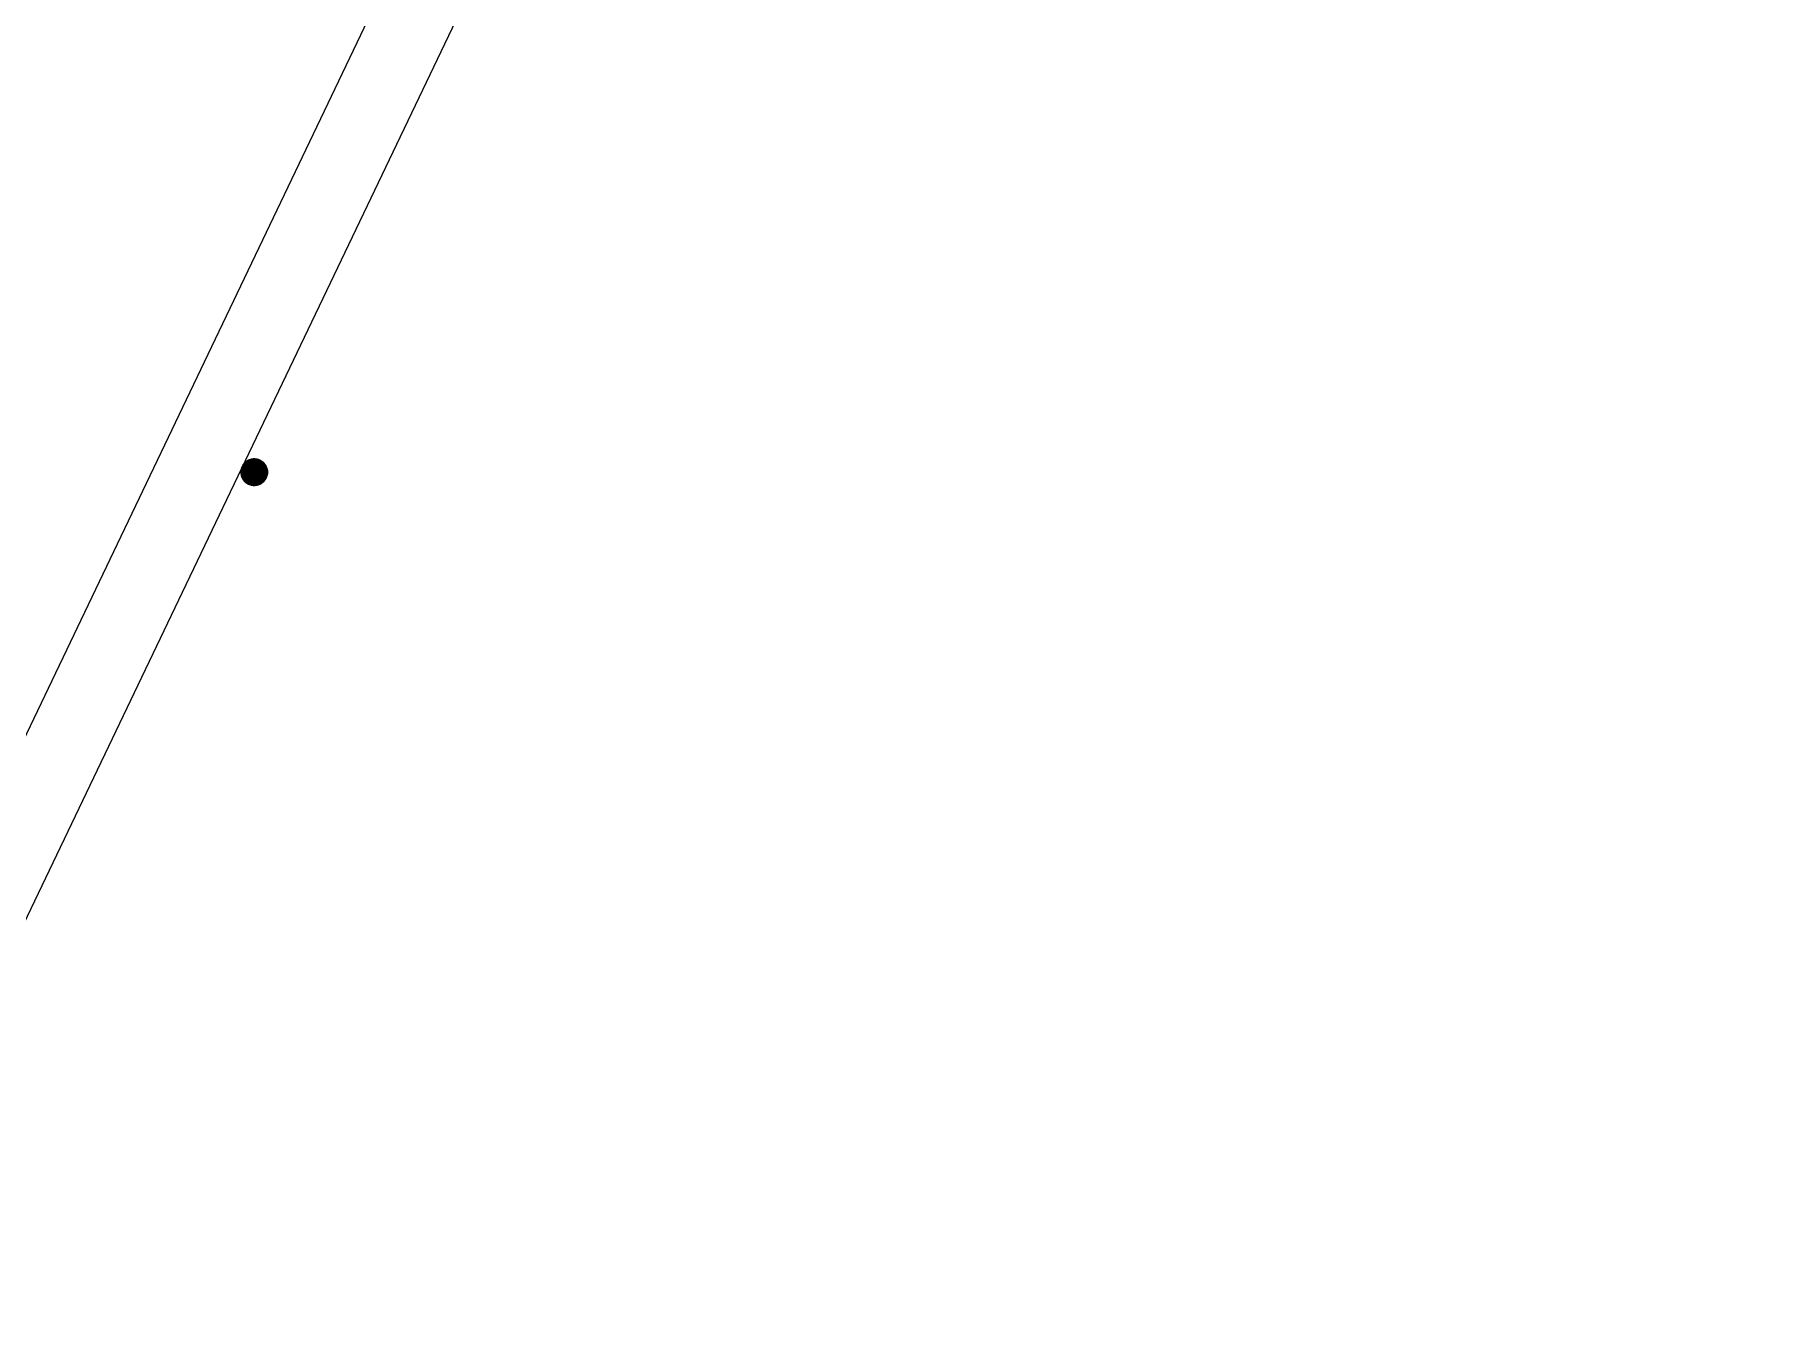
# Model space of a CAD drawing. Extents: x -1989 to 1557, y -2316 to 1157.
# Drawn here: x 903.5 to 1230.1, y -293.6 to -51.9 of the extents above; entities that cross this region are included whole.
import ezdxf

# ---------------------------------------------------------------- set-up
doc = ezdxf.new("R2010")
doc.units = 0
doc.layers.get('0').update_dxf_attribs({"color": 13, "linetype": 'CONTINUOUS'})
doc.layers.add('COLUMN', color=5, linetype='CONTINUOUS')
doc.layers.add('SITE', color=250, linetype='CONTINUOUS')

# ---------------------------------------------------------------- blocks, each defined once
blk = doc.blocks.new('GROUP_1')
at = {"color": 7}
for p, q in [((1083.31, 2181.81), (1083.5, 2182.77)), ((1083.31, 2181.81, 190), (1083.5, 2182.77)), ((1083.31, 2181.81, 190), (1083.5, 2182.77, 190)), ((1083.33, 2182.19), (1083.31, 2182)), ((1083.31, 2182), (1083.31, 2181.81)), ((1083.31, 2181.81), (1083.31, 2181.63)), ((1083.5, 2180.86), (1083.31, 2181.81)), ((1083.5, 2180.86, 190), (1083.31, 2181.81)), ((1083.31, 2181.81), (1083.31, 2181.81, 190)), ((1083.5, 2180.86, 190), (1083.31, 2181.81, 190)), ((1083.31, 2181.63), (1083.33, 2181.44)), ((1083.37, 2182.37), (1083.33, 2182.19)), ((1083.42, 2182.55), (1083.37, 2182.37)), ((1083.48, 2182.73), (1083.42, 2182.55)), ((1083.55, 2182.9), (1083.48, 2182.73)), ((1083.5, 2182.77), (1083.73, 2183.2)), ((1083.5, 2182.77, 190), (1083.73, 2183.2)), ((1083.5, 2182.77, 190), (1083.73, 2183.2, 190)), ((1083.5, 2182.77), (1083.5, 2182.77, 190)), ((1083.64, 2183.06), (1083.55, 2182.9)), ((1083.74, 2183.22), (1083.64, 2183.06)), ((1083.73, 2183.2), (1084.04, 2183.58)), ((1083.73, 2183.2, 190), (1084.04, 2183.58)), ((1083.73, 2183.2, 190), (1084.04, 2183.58, 190)), ((1083.73, 2183.2), (1083.73, 2183.2, 190)), ((1083.85, 2183.37), (1083.74, 2183.22)), ((1083.97, 2183.51), (1083.85, 2183.37)), ((1084.11, 2183.65), (1083.97, 2183.51)), ((1084.04, 2183.58), (1084.42, 2183.89)), ((1084.04, 2183.58, 190), (1084.42, 2183.89)), ((1084.04, 2183.58, 190), (1084.42, 2183.89, 190)), ((1084.04, 2183.58), (1084.04, 2183.58, 190)), ((1084.25, 2183.77), (1084.11, 2183.65)), ((1084.4, 2183.88), (1084.25, 2183.77)), ((1084.56, 2183.98), (1084.4, 2183.88)), ((1084.42, 2183.89), (1084.85, 2184.12)), ((1084.42, 2183.89, 190), (1084.85, 2184.12)), ((1084.42, 2183.89, 190), (1084.85, 2184.12, 190)), ((1084.42, 2183.89), (1084.42, 2183.89, 190)), ((1084.72, 2184.07), (1084.56, 2183.98)), ((1084.89, 2184.14), (1084.72, 2184.07)), ((1084.85, 2184.12), (1085.81, 2184.31)), ((1084.85, 2184.12, 190), (1085.81, 2184.31)), ((1084.85, 2184.12, 190), (1085.81, 2184.31, 190)), ((1084.85, 2184.12), (1084.85, 2184.12, 190)), ((1085.07, 2184.2), (1084.89, 2184.14)), ((1085.25, 2184.25), (1085.07, 2184.2)), ((1085.43, 2184.29), (1085.25, 2184.25)), ((1085.62, 2184.31), (1085.43, 2184.29)), ((1085.81, 2184.31), (1085.62, 2184.31)), ((1085.99, 2184.31), (1085.81, 2184.31)), ((1085.81, 2184.31), (1086.76, 2184.12)), ((1085.81, 2184.31), (1085.81, 2184.31, 190)), ((1085.81, 2184.31, 190), (1086.76, 2184.12)), ((1085.81, 2184.31, 190), (1086.76, 2184.12, 190)), ((1086.18, 2184.29), (1085.99, 2184.31)), ((1086.36, 2184.25), (1086.18, 2184.29)), ((1086.54, 2184.2), (1086.36, 2184.25)), ((1086.72, 2184.14), (1086.54, 2184.2)), ((1086.89, 2184.07), (1086.72, 2184.14)), ((1086.76, 2184.12), (1087.19, 2183.89)), ((1086.76, 2184.12), (1086.76, 2184.12, 190)), ((1086.76, 2184.12, 190), (1087.19, 2183.89)), ((1086.76, 2184.12, 190), (1087.19, 2183.89, 190)), ((1087.06, 2183.98), (1086.89, 2184.07)), ((1087.21, 2183.88), (1087.06, 2183.98)), ((1087.19, 2183.89), (1087.57, 2183.58)), ((1087.19, 2183.89), (1087.19, 2183.89, 190)), ((1087.19, 2183.89, 190), (1087.57, 2183.58)), ((1087.19, 2183.89, 190), (1087.57, 2183.58, 190)), ((1087.36, 2183.77), (1087.21, 2183.88)), ((1087.51, 2183.65), (1087.36, 2183.77)), ((1087.64, 2183.51), (1087.51, 2183.65)), ((1087.57, 2183.58), (1087.88, 2183.2)), ((1087.57, 2183.58), (1087.57, 2183.58, 190)), ((1087.57, 2183.58, 190), (1087.88, 2183.2)), ((1087.57, 2183.58, 190), (1087.88, 2183.2, 190)), ((1087.76, 2183.37), (1087.64, 2183.51)), ((1087.87, 2183.22), (1087.76, 2183.37)), ((1087.97, 2183.06), (1087.87, 2183.22)), ((1087.88, 2183.2), (1088.12, 2182.77)), ((1087.88, 2183.2), (1087.88, 2183.2, 190)), ((1087.88, 2183.2, 190), (1088.12, 2182.77)), ((1087.88, 2183.2, 190), (1088.12, 2182.77, 190)), ((1088.06, 2182.9), (1087.97, 2183.06)), ((1088.13, 2182.73), (1088.06, 2182.9)), ((1088.12, 2182.77), (1088.31, 2181.81)), ((1088.12, 2182.77), (1088.12, 2182.77, 190)), ((1088.12, 2182.77, 190), (1088.31, 2181.81)), ((1088.12, 2182.77, 190), (1088.31, 2181.81, 190)), ((1088.31, 2181.81), (1088.12, 2180.86)), ((1088.31, 2181.81, 190), (1088.12, 2180.86)), ((1088.31, 2181.81, 190), (1088.12, 2180.86, 190)), ((1088.19, 2182.55), (1088.13, 2182.73)), ((1088.24, 2182.37), (1088.19, 2182.55)), ((1088.28, 2182.19), (1088.24, 2182.37)), ((1088.3, 2182), (1088.28, 2182.19)), ((1088.28, 2181.44), (1088.3, 2181.63)), ((1088.31, 2181.81), (1088.3, 2182)), ((1088.3, 2181.63), (1088.31, 2181.81)), ((1088.31, 2181.81), (1088.31, 2181.81, 190)), ((1083.33, 2181.44), (1083.37, 2181.26)), ((1083.37, 2181.26), (1083.42, 2181.08)), ((1083.42, 2181.08), (1083.48, 2180.9)), ((1083.48, 2180.9), (1083.55, 2180.73)), ((1083.73, 2180.43), (1083.5, 2180.86)), ((1083.73, 2180.43, 190), (1083.5, 2180.86)), ((1083.5, 2180.86), (1083.5, 2180.86, 190)), ((1083.73, 2180.43, 190), (1083.5, 2180.86, 190)), ((1083.55, 2180.73), (1083.64, 2180.56)), ((1083.64, 2180.56), (1083.74, 2180.41)), ((1084.04, 2180.05), (1083.73, 2180.43)), ((1084.04, 2180.05, 190), (1083.73, 2180.43)), ((1083.73, 2180.43), (1083.73, 2180.43, 190)), ((1084.04, 2180.05, 190), (1083.73, 2180.43, 190)), ((1083.74, 2180.41), (1083.85, 2180.26)), ((1083.85, 2180.26), (1083.97, 2180.11)), ((1083.97, 2180.11), (1084.11, 2179.98)), ((1084.42, 2179.74), (1084.04, 2180.05)), ((1084.04, 2180.05), (1084.04, 2180.05, 190)), ((1084.42, 2179.74, 190), (1084.04, 2180.05)), ((1084.42, 2179.74, 190), (1084.04, 2180.05, 190)), ((1084.11, 2179.98), (1084.25, 2179.86)), ((1084.25, 2179.86), (1084.4, 2179.75)), ((1084.4, 2179.75), (1084.56, 2179.65)), ((1084.85, 2179.5), (1084.42, 2179.74)), ((1084.85, 2179.5, 190), (1084.42, 2179.74)), ((1084.42, 2179.74), (1084.42, 2179.74, 190)), ((1084.85, 2179.5, 190), (1084.42, 2179.74, 190)), ((1084.56, 2179.65), (1084.72, 2179.56)), ((1084.72, 2179.56), (1084.89, 2179.49)), ((1085.81, 2179.31), (1084.85, 2179.5)), ((1085.81, 2179.31, 190), (1084.85, 2179.5)), ((1084.85, 2179.5), (1084.85, 2179.5, 190)), ((1085.81, 2179.31, 190), (1084.85, 2179.5, 190)), ((1084.89, 2179.49), (1085.07, 2179.43)), ((1085.07, 2179.43), (1085.25, 2179.38)), ((1085.25, 2179.38), (1085.43, 2179.34)), ((1085.43, 2179.34), (1085.62, 2179.32)), ((1085.62, 2179.32), (1085.81, 2179.31)), ((1086.76, 2179.5), (1085.81, 2179.31)), ((1086.76, 2179.5, 190), (1085.81, 2179.31)), ((1086.76, 2179.5, 190), (1085.81, 2179.31, 190)), ((1085.81, 2179.31), (1085.99, 2179.32)), ((1085.81, 2179.31), (1085.81, 2179.31, 190)), ((1085.99, 2179.32), (1086.18, 2179.34)), ((1086.18, 2179.34), (1086.36, 2179.38)), ((1086.36, 2179.38), (1086.54, 2179.43)), ((1086.54, 2179.43), (1086.72, 2179.49)), ((1086.72, 2179.49), (1086.89, 2179.56)), ((1087.19, 2179.74), (1086.76, 2179.5)), ((1087.19, 2179.74, 190), (1086.76, 2179.5)), ((1087.19, 2179.74, 190), (1086.76, 2179.5, 190)), ((1086.76, 2179.5), (1086.76, 2179.5, 190)), ((1086.89, 2179.56), (1087.06, 2179.65)), ((1087.06, 2179.65), (1087.21, 2179.75)), ((1087.57, 2180.05), (1087.19, 2179.74)), ((1087.57, 2180.05, 190), (1087.19, 2179.74)), ((1087.57, 2180.05, 190), (1087.19, 2179.74, 190)), ((1087.19, 2179.74), (1087.19, 2179.74, 190)), ((1087.21, 2179.75), (1087.36, 2179.86)), ((1087.36, 2179.86), (1087.51, 2179.98)), ((1087.51, 2179.98), (1087.64, 2180.11)), ((1087.88, 2180.43), (1087.57, 2180.05)), ((1087.88, 2180.43, 190), (1087.57, 2180.05)), ((1087.88, 2180.43, 190), (1087.57, 2180.05, 190)), ((1087.57, 2180.05), (1087.57, 2180.05, 190)), ((1087.64, 2180.11), (1087.76, 2180.26)), ((1087.76, 2180.26), (1087.87, 2180.41)), ((1087.87, 2180.41), (1087.97, 2180.56)), ((1088.12, 2180.86), (1087.88, 2180.43)), ((1088.12, 2180.86, 190), (1087.88, 2180.43)), ((1088.12, 2180.86, 190), (1087.88, 2180.43, 190)), ((1087.88, 2180.43), (1087.88, 2180.43, 190)), ((1087.97, 2180.56), (1088.06, 2180.73)), ((1088.06, 2180.73), (1088.13, 2180.9)), ((1088.12, 2180.86), (1088.12, 2180.86, 190)), ((1088.13, 2180.9), (1088.19, 2181.08)), ((1088.19, 2181.08), (1088.24, 2181.26)), ((1088.24, 2181.26), (1088.28, 2181.44))]:
    blk.add_line(p, q, dxfattribs=at)
at = {"layer": 'COLUMN', "color": 7}
blk.add_polyline3d([(1088.31, 2181.81, 0), (1088.23, 2182.44, 0), (1088, 2183.02, 0), (1087.63, 2183.53, 0), (1087.15, 2183.92, 0), (1086.58, 2184.19, 0), (1085.96, 2184.31, 0), (1085.34, 2184.27, 0), (1084.74, 2184.08, 0), (1084.21, 2183.74, 0), (1083.78, 2183.28, 0), (1083.48, 2182.73, 0), (1083.33, 2182.13, 0), (1083.33, 2181.5, 0), (1083.48, 2180.89, 0), (1083.78, 2180.34, 0), (1084.21, 2179.89, 0), (1084.74, 2179.55, 0), (1085.34, 2179.36, 0), (1085.96, 2179.32, 0), (1086.58, 2179.44, 0), (1087.15, 2179.7, 0), (1087.63, 2180.1, 0), (1088, 2180.61, 0), (1088.23, 2181.19, 0), (1088.31, 2181.81, 0)], close=True, dxfattribs=at)
at = {"layer": 'SITE', "color": 7}
for points in [[(1683.97, 3473.09, 0), (36.01, 27.35, 0)], [(1697.51, 3466.62, 0), (49.55, 20.88, 0)]]:
    blk.add_polyline3d(points, dxfattribs=at)
at = {"layer": 'COLUMN', "color": 7}
mesh = blk.add_polyface(dxfattribs=at)
corners = [(1083.31, 2181.63), (1083.31, 2182), (1083.31, 2181.81), (1083.33, 2181.44), (1083.33, 2182.19), (1083.37, 2181.26), (1083.37, 2182.37), (1083.42, 2181.08), (1083.42, 2182.55), (1083.48, 2180.9), (1083.48, 2182.73), (1083.55, 2180.73), (1083.55, 2182.9), (1083.64, 2180.56), (1083.64, 2183.06), (1083.74, 2180.41), (1083.74, 2183.22), (1083.85, 2180.26), (1083.85, 2183.37), (1083.97, 2180.11), (1083.97, 2183.51), (1084.11, 2179.98), (1084.11, 2183.65), (1084.25, 2179.86), (1084.25, 2183.77), (1084.4, 2179.75), (1084.4, 2183.88), (1084.56, 2179.65), (1084.56, 2183.98), (1084.72, 2179.56), (1084.72, 2184.07), (1084.89, 2179.49), (1084.89, 2184.14), (1085.07, 2179.43), (1085.07, 2184.2), (1085.25, 2179.38), (1085.25, 2184.25), (1085.43, 2179.34), (1085.43, 2184.29), (1085.62, 2179.32), (1085.62, 2184.31), (1085.81, 2179.31), (1085.81, 2184.31), (1085.99, 2179.32), (1085.99, 2184.31), (1086.18, 2179.34), (1086.18, 2184.29), (1086.36, 2179.38), (1086.36, 2184.25), (1086.54, 2179.43), (1086.54, 2184.2), (1086.72, 2179.49), (1086.72, 2184.14), (1086.89, 2179.56), (1086.89, 2184.07), (1087.06, 2179.65), (1087.06, 2183.98), (1087.21, 2179.75), (1087.21, 2183.88), (1087.36, 2179.86), (1087.36, 2183.77), (1087.51, 2179.98), (1087.51, 2183.65), (1087.64, 2180.11), (1087.64, 2183.51), (1087.76, 2180.26), (1087.76, 2183.37), (1087.87, 2180.41), (1087.87, 2183.22), (1087.97, 2180.56), (1087.97, 2183.06), (1088.06, 2180.73), (1088.06, 2182.9), (1088.13, 2180.9), (1088.13, 2182.73), (1088.19, 2181.08), (1088.19, 2182.55), (1088.24, 2181.26), (1088.24, 2182.37), (1088.28, 2181.44), (1088.28, 2182.19), (1088.3, 2181.63), (1088.3, 2182), (1088.31, 2181.81)]
mesh.append_faces([[corners[k] for k in face] for face in [(0, 1, 2), (82, 81, 83)]], dxfattribs={"vtx0": -1, "color": 7})
mesh.append_faces([[corners[k] for k in face] for face in [(1, 3, 4), (4, 5, 6), (6, 7, 8), (8, 9, 10), (10, 11, 12), (12, 13, 14), (14, 15, 16), (16, 17, 18), (18, 19, 20), (20, 21, 22), (22, 23, 24), (24, 25, 26), (26, 27, 28), (28, 29, 30), (30, 31, 32), (32, 33, 34), (34, 35, 36), (36, 37, 38), (38, 39, 40), (40, 41, 42), (42, 43, 44), (44, 45, 46), (46, 47, 48), (48, 49, 50), (50, 51, 52), (52, 53, 54), (54, 55, 56), (56, 57, 58), (58, 59, 60), (60, 61, 62), (62, 63, 64), (64, 65, 66), (66, 67, 68), (68, 69, 70), (70, 71, 72), (72, 73, 74), (74, 75, 76), (76, 77, 78), (78, 79, 80), (80, 81, 82)]], dxfattribs={"vtx0": -1, "vtx1": -1, "color": 7})
mesh.append_faces([[corners[k] for k in face] for face in [(1, 0, 3), (4, 3, 5), (6, 5, 7), (8, 7, 9), (10, 9, 11), (12, 11, 13), (14, 13, 15), (16, 15, 17), (18, 17, 19), (20, 19, 21), (22, 21, 23), (24, 23, 25), (26, 25, 27), (28, 27, 29), (30, 29, 31), (32, 31, 33), (34, 33, 35), (36, 35, 37), (38, 37, 39), (40, 39, 41), (42, 41, 43), (44, 43, 45), (46, 45, 47), (48, 47, 49), (50, 49, 51), (52, 51, 53), (54, 53, 55), (56, 55, 57), (58, 57, 59), (60, 59, 61), (62, 61, 63), (64, 63, 65), (66, 65, 67), (68, 67, 69), (70, 69, 71), (72, 71, 73), (74, 73, 75), (76, 75, 77), (78, 77, 79), (80, 79, 81)]], dxfattribs={"vtx0": -1, "vtx2": -1, "color": 7})
mesh = blk.add_polyface(dxfattribs=at)
corners = [(1083.5, 2182.77), (1083.5, 2180.86), (1083.31, 2181.81), (1083.73, 2183.2), (1083.73, 2180.43), (1084.04, 2183.58), (1084.04, 2180.05), (1084.42, 2183.89), (1084.42, 2179.74), (1084.85, 2184.12), (1084.85, 2179.5), (1085.81, 2184.31), (1085.81, 2179.31), (1086.76, 2184.12), (1086.76, 2179.5), (1087.19, 2183.89), (1087.19, 2179.74), (1087.57, 2183.58), (1087.57, 2180.05), (1087.88, 2183.2), (1087.88, 2180.43), (1088.12, 2182.77), (1088.12, 2180.86), (1088.31, 2181.81)]
mesh.append_faces([[corners[k] for k in face] for face in [(0, 1, 2), (22, 21, 23)]], dxfattribs={"vtx0": -1, "color": 7})
mesh.append_faces([[corners[k] for k in face] for face in [(1, 3, 4), (4, 5, 6), (6, 7, 8), (8, 9, 10), (10, 11, 12), (12, 13, 14), (14, 15, 16), (16, 17, 18), (18, 19, 20), (20, 21, 22)]], dxfattribs={"vtx0": -1, "vtx1": -1, "color": 7})
mesh.append_faces([[corners[k] for k in face] for face in [(1, 0, 3), (4, 3, 5), (6, 5, 7), (8, 7, 9), (10, 9, 11), (12, 11, 13), (14, 13, 15), (16, 15, 17), (18, 17, 19), (20, 19, 21)]], dxfattribs={"vtx0": -1, "vtx2": -1, "color": 7})
mesh = blk.add_polyface(dxfattribs=at)
corners = [(1083.5, 2180.86, 190), (1083.5, 2182.77, 190), (1083.31, 2181.81, 190), (1083.73, 2180.43, 190), (1083.73, 2183.2, 190), (1084.04, 2180.05, 190), (1084.04, 2183.58, 190), (1084.42, 2179.74, 190), (1084.42, 2183.89, 190), (1084.85, 2179.5, 190), (1084.85, 2184.12, 190), (1085.81, 2179.31, 190), (1085.81, 2184.31, 190), (1086.76, 2179.5, 190), (1086.76, 2184.12, 190), (1087.19, 2179.74, 190), (1087.19, 2183.89, 190), (1087.57, 2180.05, 190), (1087.57, 2183.58, 190), (1087.88, 2180.43, 190), (1087.88, 2183.2, 190), (1088.12, 2180.86, 190), (1088.12, 2182.77, 190), (1088.31, 2181.81, 190)]
mesh.append_faces([[corners[k] for k in face] for face in [(0, 1, 2), (22, 21, 23)]], dxfattribs={"vtx0": -1, "color": 7})
mesh.append_faces([[corners[k] for k in face] for face in [(1, 3, 4), (4, 5, 6), (6, 7, 8), (8, 9, 10), (10, 11, 12), (12, 13, 14), (14, 15, 16), (16, 17, 18), (18, 19, 20), (20, 21, 22)]], dxfattribs={"vtx0": -1, "vtx1": -1, "color": 7})
mesh.append_faces([[corners[k] for k in face] for face in [(1, 0, 3), (4, 3, 5), (6, 5, 7), (8, 7, 9), (10, 9, 11), (12, 11, 13), (14, 13, 15), (16, 15, 17), (18, 17, 19), (20, 19, 21)]], dxfattribs={"vtx0": -1, "vtx2": -1, "color": 7})
mesh = blk.add_polyface(dxfattribs=at)
corners = [(1083.5, 2182.77), (1083.31, 2181.81), (1083.31, 2181.81, 190)]
mesh.append_faces([[corners[k] for k in face] for face in [(0, 1, 2)]], dxfattribs={"color": 7})
mesh = blk.add_polyface(dxfattribs=at)
corners = [(1083.5, 2182.77), (1083.31, 2181.81, 190), (1083.5, 2182.77, 190)]
mesh.append_faces([[corners[k] for k in face] for face in [(0, 1, 2)]], dxfattribs={"color": 7})
mesh = blk.add_polyface(dxfattribs=at)
corners = [(1083.31, 2181.81), (1083.5, 2180.86), (1083.5, 2180.86, 190)]
mesh.append_faces([[corners[k] for k in face] for face in [(0, 1, 2)]], dxfattribs={"color": 7})
mesh = blk.add_polyface(dxfattribs=at)
corners = [(1083.31, 2181.81), (1083.5, 2180.86, 190), (1083.31, 2181.81, 190)]
mesh.append_faces([[corners[k] for k in face] for face in [(0, 1, 2)]], dxfattribs={"color": 7})
mesh = blk.add_polyface(dxfattribs=at)
corners = [(1083.73, 2183.2), (1083.5, 2182.77), (1083.5, 2182.77, 190)]
mesh.append_faces([[corners[k] for k in face] for face in [(0, 1, 2)]], dxfattribs={"color": 7})
mesh = blk.add_polyface(dxfattribs=at)
corners = [(1083.73, 2183.2), (1083.5, 2182.77, 190), (1083.73, 2183.2, 190)]
mesh.append_faces([[corners[k] for k in face] for face in [(0, 1, 2)]], dxfattribs={"color": 7})
mesh = blk.add_polyface(dxfattribs=at)
corners = [(1084.04, 2183.58), (1083.73, 2183.2), (1083.73, 2183.2, 190)]
mesh.append_faces([[corners[k] for k in face] for face in [(0, 1, 2)]], dxfattribs={"color": 7})
mesh = blk.add_polyface(dxfattribs=at)
corners = [(1084.04, 2183.58), (1083.73, 2183.2, 190), (1084.04, 2183.58, 190)]
mesh.append_faces([[corners[k] for k in face] for face in [(0, 1, 2)]], dxfattribs={"color": 7})
mesh = blk.add_polyface(dxfattribs=at)
corners = [(1084.04, 2183.58, 190), (1084.42, 2183.89), (1084.04, 2183.58)]
mesh.append_faces([[corners[k] for k in face] for face in [(0, 1, 2)]], dxfattribs={"color": 7})
mesh = blk.add_polyface(dxfattribs=at)
corners = [(1084.42, 2183.89, 190), (1084.42, 2183.89), (1084.04, 2183.58, 190)]
mesh.append_faces([[corners[k] for k in face] for face in [(0, 1, 2)]], dxfattribs={"color": 7})
mesh = blk.add_polyface(dxfattribs=at)
corners = [(1084.42, 2183.89, 190), (1084.85, 2184.12), (1084.42, 2183.89)]
mesh.append_faces([[corners[k] for k in face] for face in [(0, 1, 2)]], dxfattribs={"color": 7})
mesh = blk.add_polyface(dxfattribs=at)
corners = [(1084.85, 2184.12, 190), (1084.85, 2184.12), (1084.42, 2183.89, 190)]
mesh.append_faces([[corners[k] for k in face] for face in [(0, 1, 2)]], dxfattribs={"color": 7})
mesh = blk.add_polyface(dxfattribs=at)
corners = [(1084.85, 2184.12, 190), (1085.81, 2184.31), (1084.85, 2184.12)]
mesh.append_faces([[corners[k] for k in face] for face in [(0, 1, 2)]], dxfattribs={"color": 7})
mesh = blk.add_polyface(dxfattribs=at)
corners = [(1085.81, 2184.31, 190), (1085.81, 2184.31), (1084.85, 2184.12, 190)]
mesh.append_faces([[corners[k] for k in face] for face in [(0, 1, 2)]], dxfattribs={"color": 7})
mesh = blk.add_polyface(dxfattribs=at)
corners = [(1085.81, 2184.31, 190), (1086.76, 2184.12), (1085.81, 2184.31)]
mesh.append_faces([[corners[k] for k in face] for face in [(0, 1, 2)]], dxfattribs={"color": 7})
mesh = blk.add_polyface(dxfattribs=at)
corners = [(1086.76, 2184.12, 190), (1086.76, 2184.12), (1085.81, 2184.31, 190)]
mesh.append_faces([[corners[k] for k in face] for face in [(0, 1, 2)]], dxfattribs={"color": 7})
mesh = blk.add_polyface(dxfattribs=at)
corners = [(1086.76, 2184.12, 190), (1087.19, 2183.89), (1086.76, 2184.12)]
mesh.append_faces([[corners[k] for k in face] for face in [(0, 1, 2)]], dxfattribs={"color": 7})
mesh = blk.add_polyface(dxfattribs=at)
corners = [(1087.19, 2183.89, 190), (1087.19, 2183.89), (1086.76, 2184.12, 190)]
mesh.append_faces([[corners[k] for k in face] for face in [(0, 1, 2)]], dxfattribs={"color": 7})
mesh = blk.add_polyface(dxfattribs=at)
corners = [(1087.19, 2183.89, 190), (1087.57, 2183.58), (1087.19, 2183.89)]
mesh.append_faces([[corners[k] for k in face] for face in [(0, 1, 2)]], dxfattribs={"color": 7})
mesh = blk.add_polyface(dxfattribs=at)
corners = [(1087.57, 2183.58, 190), (1087.57, 2183.58), (1087.19, 2183.89, 190)]
mesh.append_faces([[corners[k] for k in face] for face in [(0, 1, 2)]], dxfattribs={"color": 7})
mesh = blk.add_polyface(dxfattribs=at)
corners = [(1087.57, 2183.58, 190), (1087.88, 2183.2), (1087.57, 2183.58)]
mesh.append_faces([[corners[k] for k in face] for face in [(0, 1, 2)]], dxfattribs={"color": 7})
mesh = blk.add_polyface(dxfattribs=at)
corners = [(1087.57, 2183.58, 190), (1087.88, 2183.2, 190), (1087.88, 2183.2)]
mesh.append_faces([[corners[k] for k in face] for face in [(0, 1, 2)]], dxfattribs={"color": 7})
mesh = blk.add_polyface(dxfattribs=at)
corners = [(1087.88, 2183.2, 190), (1088.12, 2182.77), (1087.88, 2183.2)]
mesh.append_faces([[corners[k] for k in face] for face in [(0, 1, 2)]], dxfattribs={"color": 7})
mesh = blk.add_polyface(dxfattribs=at)
corners = [(1087.88, 2183.2, 190), (1088.12, 2182.77, 190), (1088.12, 2182.77)]
mesh.append_faces([[corners[k] for k in face] for face in [(0, 1, 2)]], dxfattribs={"color": 7})
mesh = blk.add_polyface(dxfattribs=at)
corners = [(1088.12, 2182.77, 190), (1088.31, 2181.81), (1088.12, 2182.77)]
mesh.append_faces([[corners[k] for k in face] for face in [(0, 1, 2)]], dxfattribs={"color": 7})
mesh = blk.add_polyface(dxfattribs=at)
corners = [(1088.12, 2182.77, 190), (1088.31, 2181.81, 190), (1088.31, 2181.81)]
mesh.append_faces([[corners[k] for k in face] for face in [(0, 1, 2)]], dxfattribs={"color": 7})
mesh = blk.add_polyface(dxfattribs=at)
corners = [(1088.31, 2181.81, 190), (1088.12, 2180.86), (1088.31, 2181.81)]
mesh.append_faces([[corners[k] for k in face] for face in [(0, 1, 2)]], dxfattribs={"color": 7})
mesh = blk.add_polyface(dxfattribs=at)
corners = [(1088.31, 2181.81, 190), (1088.12, 2180.86, 190), (1088.12, 2180.86)]
mesh.append_faces([[corners[k] for k in face] for face in [(0, 1, 2)]], dxfattribs={"color": 7})
mesh = blk.add_polyface(dxfattribs=at)
corners = [(1083.5, 2180.86), (1083.73, 2180.43), (1083.73, 2180.43, 190)]
mesh.append_faces([[corners[k] for k in face] for face in [(0, 1, 2)]], dxfattribs={"color": 7})
mesh = blk.add_polyface(dxfattribs=at)
corners = [(1083.5, 2180.86), (1083.73, 2180.43, 190), (1083.5, 2180.86, 190)]
mesh.append_faces([[corners[k] for k in face] for face in [(0, 1, 2)]], dxfattribs={"color": 7})
mesh = blk.add_polyface(dxfattribs=at)
corners = [(1083.73, 2180.43), (1084.04, 2180.05), (1084.04, 2180.05, 190)]
mesh.append_faces([[corners[k] for k in face] for face in [(0, 1, 2)]], dxfattribs={"color": 7})
mesh = blk.add_polyface(dxfattribs=at)
corners = [(1083.73, 2180.43), (1084.04, 2180.05, 190), (1083.73, 2180.43, 190)]
mesh.append_faces([[corners[k] for k in face] for face in [(0, 1, 2)]], dxfattribs={"color": 7})
mesh = blk.add_polyface(dxfattribs=at)
corners = [(1084.42, 2179.74, 190), (1084.04, 2180.05), (1084.42, 2179.74)]
mesh.append_faces([[corners[k] for k in face] for face in [(0, 1, 2)]], dxfattribs={"color": 7})
mesh = blk.add_polyface(dxfattribs=at)
corners = [(1084.04, 2180.05, 190), (1084.04, 2180.05), (1084.42, 2179.74, 190)]
mesh.append_faces([[corners[k] for k in face] for face in [(0, 1, 2)]], dxfattribs={"color": 7})
mesh = blk.add_polyface(dxfattribs=at)
corners = [(1084.85, 2179.5, 190), (1084.42, 2179.74), (1084.85, 2179.5)]
mesh.append_faces([[corners[k] for k in face] for face in [(0, 1, 2)]], dxfattribs={"color": 7})
mesh = blk.add_polyface(dxfattribs=at)
corners = [(1084.42, 2179.74, 190), (1084.42, 2179.74), (1084.85, 2179.5, 190)]
mesh.append_faces([[corners[k] for k in face] for face in [(0, 1, 2)]], dxfattribs={"color": 7})
mesh = blk.add_polyface(dxfattribs=at)
corners = [(1085.81, 2179.31, 190), (1084.85, 2179.5), (1085.81, 2179.31)]
mesh.append_faces([[corners[k] for k in face] for face in [(0, 1, 2)]], dxfattribs={"color": 7})
mesh = blk.add_polyface(dxfattribs=at)
corners = [(1084.85, 2179.5, 190), (1084.85, 2179.5), (1085.81, 2179.31, 190)]
mesh.append_faces([[corners[k] for k in face] for face in [(0, 1, 2)]], dxfattribs={"color": 7})
mesh = blk.add_polyface(dxfattribs=at)
corners = [(1086.76, 2179.5, 190), (1085.81, 2179.31), (1086.76, 2179.5)]
mesh.append_faces([[corners[k] for k in face] for face in [(0, 1, 2)]], dxfattribs={"color": 7})
mesh = blk.add_polyface(dxfattribs=at)
corners = [(1085.81, 2179.31, 190), (1085.81, 2179.31), (1086.76, 2179.5, 190)]
mesh.append_faces([[corners[k] for k in face] for face in [(0, 1, 2)]], dxfattribs={"color": 7})
mesh = blk.add_polyface(dxfattribs=at)
corners = [(1087.19, 2179.74, 190), (1086.76, 2179.5), (1087.19, 2179.74)]
mesh.append_faces([[corners[k] for k in face] for face in [(0, 1, 2)]], dxfattribs={"color": 7})
mesh = blk.add_polyface(dxfattribs=at)
corners = [(1086.76, 2179.5, 190), (1086.76, 2179.5), (1087.19, 2179.74, 190)]
mesh.append_faces([[corners[k] for k in face] for face in [(0, 1, 2)]], dxfattribs={"color": 7})
mesh = blk.add_polyface(dxfattribs=at)
corners = [(1087.57, 2180.05, 190), (1087.19, 2179.74), (1087.57, 2180.05)]
mesh.append_faces([[corners[k] for k in face] for face in [(0, 1, 2)]], dxfattribs={"color": 7})
mesh = blk.add_polyface(dxfattribs=at)
corners = [(1087.19, 2179.74, 190), (1087.19, 2179.74), (1087.57, 2180.05, 190)]
mesh.append_faces([[corners[k] for k in face] for face in [(0, 1, 2)]], dxfattribs={"color": 7})
mesh = blk.add_polyface(dxfattribs=at)
corners = [(1087.88, 2180.43, 190), (1087.57, 2180.05), (1087.88, 2180.43)]
mesh.append_faces([[corners[k] for k in face] for face in [(0, 1, 2)]], dxfattribs={"color": 7})
mesh = blk.add_polyface(dxfattribs=at)
corners = [(1087.88, 2180.43, 190), (1087.57, 2180.05, 190), (1087.57, 2180.05)]
mesh.append_faces([[corners[k] for k in face] for face in [(0, 1, 2)]], dxfattribs={"color": 7})
mesh = blk.add_polyface(dxfattribs=at)
corners = [(1088.12, 2180.86, 190), (1087.88, 2180.43), (1088.12, 2180.86)]
mesh.append_faces([[corners[k] for k in face] for face in [(0, 1, 2)]], dxfattribs={"color": 7})
mesh = blk.add_polyface(dxfattribs=at)
corners = [(1088.12, 2180.86, 190), (1087.88, 2180.43, 190), (1087.88, 2180.43)]
mesh.append_faces([[corners[k] for k in face] for face in [(0, 1, 2)]], dxfattribs={"color": 7})

msp = doc.modelspace()

# ---------------------------------------------------------------- block references
at = {"color": 7}
msp.add_blockref('GROUP_1', (-140.87, -2316.29), dxfattribs=at)

doc.saveas('drawing.dxf')
